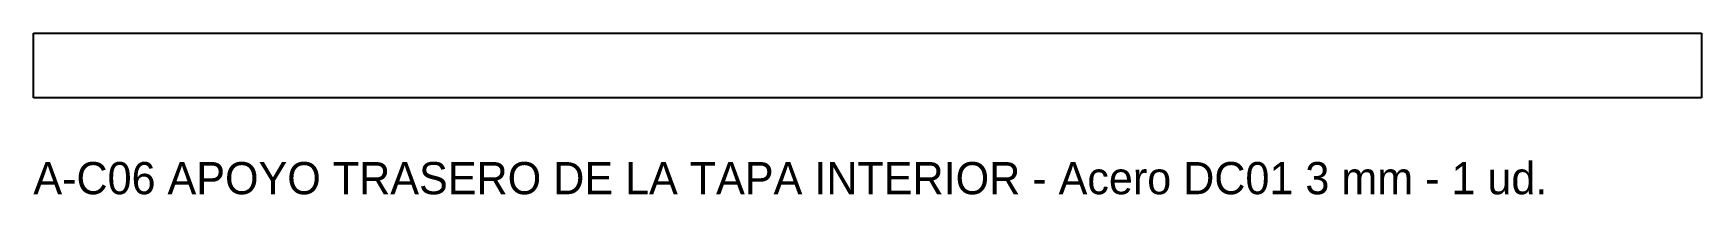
# Model space of a CAD drawing. Header units: millimetres. Extents: x -104 to 104, y -16 to 4.
import ezdxf

# ---------------------------------------------------------------- set-up
doc = ezdxf.new("R2010")
doc.units = ezdxf.units.MM
doc.layers.add('CORTE', color=7, linetype='CONTINUOUS')
doc.layers.add('TEXTO', color=3, linetype='CONTINUOUS')

msp = doc.modelspace()

# ---------------------------------------------------------------- linework, layer by layer
at = {"layer": 'CORTE'}
for p, q in [((-103.5, -4), (-103.5, 4)), ((-103.5, 4), (103.5, 4)), ((103.5, 4), (103.5, -4)), ((103.5, -4), (-103.5, -4))]:
    msp.add_line(p, q, dxfattribs=at)

# ---------------------------------------------------------------- texts
at = {"layer": 'TEXTO'}
msp.add_text('A-C06 APOYO TRASERO DE LA TAPA INTERIOR - Acero DC01 3 mm - 1 ud.', height=4, dxfattribs=at).set_placement((-103.5, -16))

doc.saveas('drawing.dxf')
